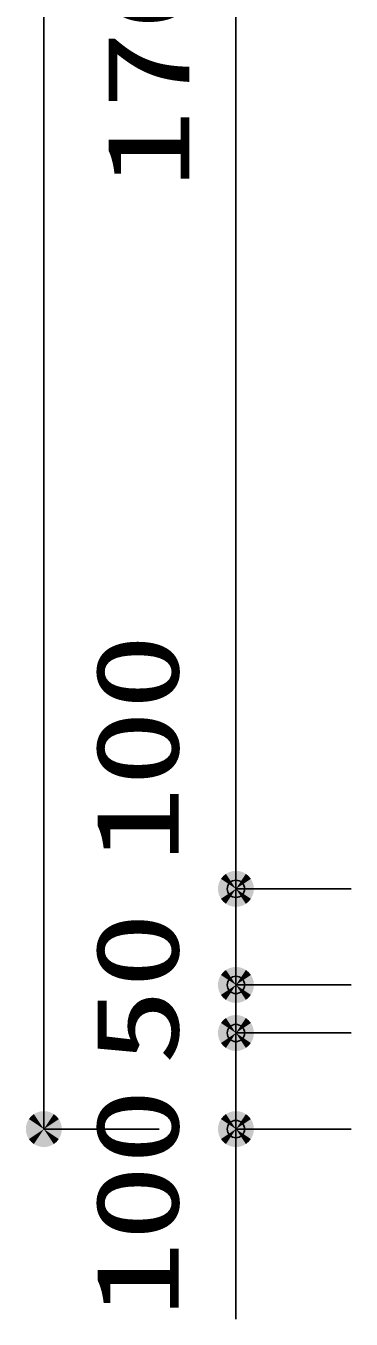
# Model space of a CAD drawing. Units: millimetres, scale not verified, with parts at other scales. Extents: x -9571 to 7747, y -6704 to 5373.
# Drawn here: x -7190 to -6851, y -3632 to -2286 of the extents above; entities that cross this region are included whole.
import ezdxf
from ezdxf.enums import TextEntityAlignment as Align

# ---------------------------------------------------------------- set-up
doc = ezdxf.new("R2010")
doc.units = ezdxf.units.MM
doc.header["$LTSCALE"] = 30
doc.header["$PDMODE"] = 32
doc.header["$PDSIZE"] = 18
doc.layers.add('0-6_00クル-フ-6寸法', color=7, linetype='Continuous', lineweight=25)
doc.styles.add('ＭＳ ゴシック', font='')
doc.styles.get('ＭＳ ゴシック').set_extended_font_data('MS Gothic')

msp = doc.modelspace()

# ---------------------------------------------------------------- linework, layer by layer
at = {"layer": '0-6_00クル-フ-6寸法', "color": 4}
for p, q in [((-7171.49, -3433.99), (-7171.49, -1333.99)), ((-6971.49, -1483.99), (-6971.49, -3183.99)), ((-6851.49, -3183.99), (-6971.49, -3183.99)), ((-6851.49, -3183.99), (-6971.49, -3183.99)), ((-6971.49, -3183.99), (-6971.49, -3283.99)), ((-6851.49, -3283.99), (-6971.49, -3283.99)), ((-6851.49, -3283.99), (-6971.49, -3283.99)), ((-6971.49, -3283.99), (-6971.49, -3333.99)), ((-6851.49, -3333.99), (-6971.49, -3333.99)), ((-6851.49, -3333.99), (-6971.49, -3333.99)), ((-6971.49, -3333.99), (-6971.49, -3433.99)), ((-7051.49, -3433.99), (-7171.49, -3433.99)), ((-6851.49, -3433.99), (-6971.49, -3433.99)), ((-6971.49, -3433.99), (-6971.49, -3631.76))]:
    msp.add_line(p, q, dxfattribs=at)
for p in [(-6971.49, -3183.99), (-6971.49, -3283.99), (-6971.49, -3333.99), (-6971.49, -3433.99)]:
    msp.add_point(p, dxfattribs=at)
at = {"layer": '0-6_00クル-フ-6寸法'}
for points in [[(-6987.08, -3173.57), (-6971.49, -3183.99), (-6988.81, -3176.81)], [(-6987.08, -3173.57), (-6971.49, -3183.99), (-6988.81, -3176.81)], [(-6984.75, -3170.73), (-6971.49, -3183.99), (-6987.08, -3173.57)], [(-6984.75, -3170.73), (-6971.49, -3183.99), (-6987.08, -3173.57)], [(-6981.91, -3168.4), (-6971.49, -3183.99), (-6984.75, -3170.73)], [(-6981.91, -3168.4), (-6971.49, -3183.99), (-6984.75, -3170.73)], [(-6978.66, -3166.67), (-6971.49, -3183.99), (-6981.91, -3168.4)], [(-6978.66, -3166.67), (-6971.49, -3183.99), (-6981.91, -3168.4)], [(-6975.15, -3165.6), (-6971.49, -3183.99), (-6978.66, -3166.67)], [(-6975.15, -3165.6), (-6971.49, -3183.99), (-6978.66, -3166.67)], [(-6971.49, -3165.24), (-6971.49, -3183.99), (-6975.15, -3165.6)], [(-6971.49, -3165.24), (-6971.49, -3183.99), (-6975.15, -3165.6)], [(-6967.83, -3165.6), (-6971.49, -3183.99), (-6971.49, -3165.24)], [(-6967.83, -3165.6), (-6971.49, -3183.99), (-6971.49, -3165.24)], [(-6964.31, -3166.67), (-6971.49, -3183.99), (-6967.83, -3165.6)], [(-6964.31, -3166.67), (-6971.49, -3183.99), (-6967.83, -3165.6)], [(-6961.07, -3168.4), (-6971.49, -3183.99), (-6964.31, -3166.67)], [(-6961.07, -3168.4), (-6971.49, -3183.99), (-6964.31, -3166.67)], [(-6958.23, -3170.73), (-6971.49, -3183.99), (-6961.07, -3168.4)], [(-6958.23, -3170.73), (-6971.49, -3183.99), (-6961.07, -3168.4)], [(-6955.9, -3173.57), (-6971.49, -3183.99), (-6958.23, -3170.73)], [(-6955.9, -3173.57), (-6971.49, -3183.99), (-6958.23, -3170.73)], [(-6954.17, -3176.81), (-6971.49, -3183.99), (-6955.9, -3173.57)], [(-6954.17, -3176.81), (-6971.49, -3183.99), (-6955.9, -3173.57)], [(-6989.88, -3180.33), (-6971.49, -3183.99), (-6990.24, -3183.99)], [(-6989.88, -3180.33), (-6971.49, -3183.99), (-6990.24, -3183.99)], [(-6990.24, -3183.99), (-6971.49, -3183.99), (-6989.88, -3187.65)], [(-6990.24, -3183.99), (-6971.49, -3183.99), (-6989.88, -3187.65)], [(-6988.81, -3176.81), (-6971.49, -3183.99), (-6989.88, -3180.33)], [(-6988.81, -3176.81), (-6971.49, -3183.99), (-6989.88, -3180.33)], [(-6989.88, -3187.65), (-6971.49, -3183.99), (-6988.81, -3191.16)], [(-6989.88, -3187.65), (-6971.49, -3183.99), (-6988.81, -3191.16)], [(-6988.81, -3191.16), (-6971.49, -3183.99), (-6987.08, -3194.41)], [(-6988.81, -3191.16), (-6971.49, -3183.99), (-6987.08, -3194.41)], [(-6987.08, -3194.41), (-6971.49, -3183.99), (-6984.75, -3197.25)], [(-6987.08, -3194.41), (-6971.49, -3183.99), (-6984.75, -3197.25)], [(-6984.75, -3197.25), (-6971.49, -3183.99), (-6981.91, -3199.58)], [(-6984.75, -3197.25), (-6971.49, -3183.99), (-6981.91, -3199.58)], [(-6981.91, -3199.58), (-6971.49, -3183.99), (-6978.66, -3201.31)], [(-6981.91, -3199.58), (-6971.49, -3183.99), (-6978.66, -3201.31)], [(-6978.66, -3201.31), (-6971.49, -3183.99), (-6975.15, -3202.38)], [(-6978.66, -3201.31), (-6971.49, -3183.99), (-6975.15, -3202.38)], [(-6975.15, -3202.38), (-6971.49, -3183.99), (-6971.49, -3202.74)], [(-6975.15, -3202.38), (-6971.49, -3183.99), (-6971.49, -3202.74)], [(-6953.1, -3180.33), (-6971.49, -3183.99), (-6954.17, -3176.81)], [(-6953.1, -3180.33), (-6971.49, -3183.99), (-6954.17, -3176.81)], [(-6952.74, -3183.99), (-6971.49, -3183.99), (-6953.1, -3180.33)], [(-6952.74, -3183.99), (-6971.49, -3183.99), (-6953.1, -3180.33)], [(-6971.49, -3202.74), (-6971.49, -3183.99), (-6967.83, -3202.38)], [(-6967.83, -3202.38), (-6971.49, -3183.99), (-6964.31, -3201.31)], [(-6964.31, -3201.31), (-6971.49, -3183.99), (-6961.07, -3199.58)], [(-6961.07, -3199.58), (-6971.49, -3183.99), (-6958.23, -3197.25)], [(-6958.23, -3197.25), (-6971.49, -3183.99), (-6955.9, -3194.41)], [(-6955.9, -3194.41), (-6971.49, -3183.99), (-6954.17, -3191.16)], [(-6954.17, -3191.16), (-6971.49, -3183.99), (-6953.1, -3187.65)], [(-6953.1, -3187.65), (-6971.49, -3183.99), (-6952.74, -3183.99)], [(-6971.49, -3202.74), (-6971.49, -3183.99), (-6967.83, -3202.38)], [(-6967.83, -3202.38), (-6971.49, -3183.99), (-6964.31, -3201.31)], [(-6964.31, -3201.31), (-6971.49, -3183.99), (-6961.07, -3199.58)], [(-6961.07, -3199.58), (-6971.49, -3183.99), (-6958.23, -3197.25)], [(-6958.23, -3197.25), (-6971.49, -3183.99), (-6955.9, -3194.41)], [(-6955.9, -3194.41), (-6971.49, -3183.99), (-6954.17, -3191.16)], [(-6954.17, -3191.16), (-6971.49, -3183.99), (-6953.1, -3187.65)], [(-6953.1, -3187.65), (-6971.49, -3183.99), (-6952.74, -3183.99)], [(-6981.91, -3268.4), (-6971.49, -3283.99), (-6984.75, -3270.73)], [(-6981.91, -3268.4), (-6971.49, -3283.99), (-6984.75, -3270.73)], [(-6978.66, -3266.67), (-6971.49, -3283.99), (-6981.91, -3268.4)], [(-6978.66, -3266.67), (-6971.49, -3283.99), (-6981.91, -3268.4)], [(-6975.15, -3265.6), (-6971.49, -3283.99), (-6978.66, -3266.67)], [(-6975.15, -3265.6), (-6971.49, -3283.99), (-6978.66, -3266.67)], [(-6971.49, -3265.24), (-6971.49, -3283.99), (-6975.15, -3265.6)], [(-6971.49, -3265.24), (-6971.49, -3283.99), (-6975.15, -3265.6)], [(-6967.83, -3265.6), (-6971.49, -3283.99), (-6971.49, -3265.24)], [(-6967.83, -3265.6), (-6971.49, -3283.99), (-6971.49, -3265.24)], [(-6964.31, -3266.67), (-6971.49, -3283.99), (-6967.83, -3265.6)], [(-6964.31, -3266.67), (-6971.49, -3283.99), (-6967.83, -3265.6)], [(-6961.07, -3268.4), (-6971.49, -3283.99), (-6964.31, -3266.67)], [(-6961.07, -3268.4), (-6971.49, -3283.99), (-6964.31, -3266.67)], [(-6958.23, -3270.73), (-6971.49, -3283.99), (-6961.07, -3268.4)], [(-6958.23, -3270.73), (-6971.49, -3283.99), (-6961.07, -3268.4)], [(-6989.88, -3280.33), (-6971.49, -3283.99), (-6990.24, -3283.99)], [(-6989.88, -3280.33), (-6971.49, -3283.99), (-6990.24, -3283.99)], [(-6988.81, -3276.81), (-6971.49, -3283.99), (-6989.88, -3280.33)], [(-6988.81, -3276.81), (-6971.49, -3283.99), (-6989.88, -3280.33)], [(-6987.08, -3273.57), (-6971.49, -3283.99), (-6988.81, -3276.81)], [(-6987.08, -3273.57), (-6971.49, -3283.99), (-6988.81, -3276.81)], [(-6984.75, -3270.73), (-6971.49, -3283.99), (-6987.08, -3273.57)], [(-6984.75, -3270.73), (-6971.49, -3283.99), (-6987.08, -3273.57)], [(-6955.9, -3273.57), (-6971.49, -3283.99), (-6958.23, -3270.73)], [(-6955.9, -3273.57), (-6971.49, -3283.99), (-6958.23, -3270.73)], [(-6954.17, -3276.81), (-6971.49, -3283.99), (-6955.9, -3273.57)], [(-6954.17, -3276.81), (-6971.49, -3283.99), (-6955.9, -3273.57)], [(-6953.1, -3280.33), (-6971.49, -3283.99), (-6954.17, -3276.81)], [(-6953.1, -3280.33), (-6971.49, -3283.99), (-6954.17, -3276.81)], [(-6952.74, -3283.99), (-6971.49, -3283.99), (-6953.1, -3280.33)], [(-6952.74, -3283.99), (-6971.49, -3283.99), (-6953.1, -3280.33)], [(-6990.24, -3283.99), (-6971.49, -3283.99), (-6989.88, -3287.65)], [(-6990.24, -3283.99), (-6971.49, -3283.99), (-6989.88, -3287.65)], [(-6989.88, -3287.65), (-6971.49, -3283.99), (-6988.81, -3291.16)], [(-6989.88, -3287.65), (-6971.49, -3283.99), (-6988.81, -3291.16)], [(-6988.81, -3291.16), (-6971.49, -3283.99), (-6987.08, -3294.41)], [(-6988.81, -3291.16), (-6971.49, -3283.99), (-6987.08, -3294.41)], [(-6987.08, -3294.41), (-6971.49, -3283.99), (-6984.75, -3297.25)], [(-6987.08, -3294.41), (-6971.49, -3283.99), (-6984.75, -3297.25)], [(-6984.75, -3297.25), (-6971.49, -3283.99), (-6981.91, -3299.58)], [(-6984.75, -3297.25), (-6971.49, -3283.99), (-6981.91, -3299.58)], [(-6981.91, -3299.58), (-6971.49, -3283.99), (-6978.66, -3301.31)], [(-6981.91, -3299.58), (-6971.49, -3283.99), (-6978.66, -3301.31)], [(-6978.66, -3301.31), (-6971.49, -3283.99), (-6975.15, -3302.38)], [(-6978.66, -3301.31), (-6971.49, -3283.99), (-6975.15, -3302.38)], [(-6975.15, -3302.38), (-6971.49, -3283.99), (-6971.49, -3302.74)], [(-6975.15, -3302.38), (-6971.49, -3283.99), (-6971.49, -3302.74)], [(-6971.49, -3302.74), (-6971.49, -3283.99), (-6967.83, -3302.38)], [(-6967.83, -3302.38), (-6971.49, -3283.99), (-6964.31, -3301.31)], [(-6964.31, -3301.31), (-6971.49, -3283.99), (-6961.07, -3299.58)], [(-6961.07, -3299.58), (-6971.49, -3283.99), (-6958.23, -3297.25)], [(-6958.23, -3297.25), (-6971.49, -3283.99), (-6955.9, -3294.41)], [(-6955.9, -3294.41), (-6971.49, -3283.99), (-6954.17, -3291.16)], [(-6954.17, -3291.16), (-6971.49, -3283.99), (-6953.1, -3287.65)], [(-6953.1, -3287.65), (-6971.49, -3283.99), (-6952.74, -3283.99)], [(-6971.49, -3302.74), (-6971.49, -3283.99), (-6967.83, -3302.38)], [(-6967.83, -3302.38), (-6971.49, -3283.99), (-6964.31, -3301.31)], [(-6964.31, -3301.31), (-6971.49, -3283.99), (-6961.07, -3299.58)], [(-6961.07, -3299.58), (-6971.49, -3283.99), (-6958.23, -3297.25)], [(-6958.23, -3297.25), (-6971.49, -3283.99), (-6955.9, -3294.41)], [(-6955.9, -3294.41), (-6971.49, -3283.99), (-6954.17, -3291.16)], [(-6954.17, -3291.16), (-6971.49, -3283.99), (-6953.1, -3287.65)], [(-6953.1, -3287.65), (-6971.49, -3283.99), (-6952.74, -3283.99)], [(-6987.08, -3323.57), (-6971.49, -3333.99), (-6988.81, -3326.81)], [(-6987.08, -3323.57), (-6971.49, -3333.99), (-6988.81, -3326.81)], [(-6984.75, -3320.73), (-6971.49, -3333.99), (-6987.08, -3323.57)], [(-6984.75, -3320.73), (-6971.49, -3333.99), (-6987.08, -3323.57)], [(-6981.91, -3318.4), (-6971.49, -3333.99), (-6984.75, -3320.73)], [(-6981.91, -3318.4), (-6971.49, -3333.99), (-6984.75, -3320.73)], [(-6978.66, -3316.67), (-6971.49, -3333.99), (-6981.91, -3318.4)], [(-6978.66, -3316.67), (-6971.49, -3333.99), (-6981.91, -3318.4)], [(-6975.15, -3315.6), (-6971.49, -3333.99), (-6978.66, -3316.67)], [(-6975.15, -3315.6), (-6971.49, -3333.99), (-6978.66, -3316.67)], [(-6971.49, -3315.24), (-6971.49, -3333.99), (-6975.15, -3315.6)], [(-6971.49, -3315.24), (-6971.49, -3333.99), (-6975.15, -3315.6)], [(-6967.83, -3315.6), (-6971.49, -3333.99), (-6971.49, -3315.24)], [(-6967.83, -3315.6), (-6971.49, -3333.99), (-6971.49, -3315.24)], [(-6964.31, -3316.67), (-6971.49, -3333.99), (-6967.83, -3315.6)], [(-6964.31, -3316.67), (-6971.49, -3333.99), (-6967.83, -3315.6)], [(-6961.07, -3318.4), (-6971.49, -3333.99), (-6964.31, -3316.67)], [(-6961.07, -3318.4), (-6971.49, -3333.99), (-6964.31, -3316.67)], [(-6958.23, -3320.73), (-6971.49, -3333.99), (-6961.07, -3318.4)], [(-6958.23, -3320.73), (-6971.49, -3333.99), (-6961.07, -3318.4)], [(-6955.9, -3323.57), (-6971.49, -3333.99), (-6958.23, -3320.73)], [(-6955.9, -3323.57), (-6971.49, -3333.99), (-6958.23, -3320.73)], [(-6954.17, -3326.81), (-6971.49, -3333.99), (-6955.9, -3323.57)], [(-6954.17, -3326.81), (-6971.49, -3333.99), (-6955.9, -3323.57)], [(-6989.88, -3330.33), (-6971.49, -3333.99), (-6990.24, -3333.99)], [(-6989.88, -3330.33), (-6971.49, -3333.99), (-6990.24, -3333.99)], [(-6990.24, -3333.99), (-6971.49, -3333.99), (-6989.88, -3337.65)], [(-6990.24, -3333.99), (-6971.49, -3333.99), (-6989.88, -3337.65)], [(-6988.81, -3326.81), (-6971.49, -3333.99), (-6989.88, -3330.33)], [(-6988.81, -3326.81), (-6971.49, -3333.99), (-6989.88, -3330.33)], [(-6989.88, -3337.65), (-6971.49, -3333.99), (-6988.81, -3341.16)], [(-6989.88, -3337.65), (-6971.49, -3333.99), (-6988.81, -3341.16)], [(-6988.81, -3341.16), (-6971.49, -3333.99), (-6987.08, -3344.41)], [(-6988.81, -3341.16), (-6971.49, -3333.99), (-6987.08, -3344.41)], [(-6987.08, -3344.41), (-6971.49, -3333.99), (-6984.75, -3347.25)], [(-6987.08, -3344.41), (-6971.49, -3333.99), (-6984.75, -3347.25)], [(-6984.75, -3347.25), (-6971.49, -3333.99), (-6981.91, -3349.58)], [(-6984.75, -3347.25), (-6971.49, -3333.99), (-6981.91, -3349.58)], [(-6981.91, -3349.58), (-6971.49, -3333.99), (-6978.66, -3351.31)], [(-6981.91, -3349.58), (-6971.49, -3333.99), (-6978.66, -3351.31)], [(-6978.66, -3351.31), (-6971.49, -3333.99), (-6975.15, -3352.38)], [(-6978.66, -3351.31), (-6971.49, -3333.99), (-6975.15, -3352.38)], [(-6975.15, -3352.38), (-6971.49, -3333.99), (-6971.49, -3352.74)], [(-6975.15, -3352.38), (-6971.49, -3333.99), (-6971.49, -3352.74)], [(-6953.1, -3330.33), (-6971.49, -3333.99), (-6954.17, -3326.81)], [(-6953.1, -3330.33), (-6971.49, -3333.99), (-6954.17, -3326.81)], [(-6952.74, -3333.99), (-6971.49, -3333.99), (-6953.1, -3330.33)], [(-6952.74, -3333.99), (-6971.49, -3333.99), (-6953.1, -3330.33)], [(-6971.49, -3352.74), (-6971.49, -3333.99), (-6967.83, -3352.38)], [(-6967.83, -3352.38), (-6971.49, -3333.99), (-6964.31, -3351.31)], [(-6964.31, -3351.31), (-6971.49, -3333.99), (-6961.07, -3349.58)], [(-6961.07, -3349.58), (-6971.49, -3333.99), (-6958.23, -3347.25)], [(-6958.23, -3347.25), (-6971.49, -3333.99), (-6955.9, -3344.41)], [(-6955.9, -3344.41), (-6971.49, -3333.99), (-6954.17, -3341.16)], [(-6954.17, -3341.16), (-6971.49, -3333.99), (-6953.1, -3337.65)], [(-6953.1, -3337.65), (-6971.49, -3333.99), (-6952.74, -3333.99)], [(-6971.49, -3352.74), (-6971.49, -3333.99), (-6967.83, -3352.38)], [(-6967.83, -3352.38), (-6971.49, -3333.99), (-6964.31, -3351.31)], [(-6964.31, -3351.31), (-6971.49, -3333.99), (-6961.07, -3349.58)], [(-6961.07, -3349.58), (-6971.49, -3333.99), (-6958.23, -3347.25)], [(-6958.23, -3347.25), (-6971.49, -3333.99), (-6955.9, -3344.41)], [(-6955.9, -3344.41), (-6971.49, -3333.99), (-6954.17, -3341.16)], [(-6954.17, -3341.16), (-6971.49, -3333.99), (-6953.1, -3337.65)], [(-6953.1, -3337.65), (-6971.49, -3333.99), (-6952.74, -3333.99)], [(-7178.66, -3416.67), (-7171.49, -3433.99), (-7181.91, -3418.4)], [(-7175.15, -3415.6), (-7171.49, -3433.99), (-7178.66, -3416.67)], [(-7171.49, -3415.24), (-7171.49, -3433.99), (-7175.15, -3415.6)], [(-7167.83, -3415.6), (-7171.49, -3433.99), (-7171.49, -3415.24)], [(-7164.31, -3416.67), (-7171.49, -3433.99), (-7167.83, -3415.6)], [(-7161.07, -3418.4), (-7171.49, -3433.99), (-7164.31, -3416.67)], [(-6978.66, -3416.67), (-6971.49, -3433.99), (-6981.91, -3418.4)], [(-6975.15, -3415.6), (-6971.49, -3433.99), (-6978.66, -3416.67)], [(-6971.49, -3415.24), (-6971.49, -3433.99), (-6975.15, -3415.6)], [(-6967.83, -3415.6), (-6971.49, -3433.99), (-6971.49, -3415.24)], [(-6964.31, -3416.67), (-6971.49, -3433.99), (-6967.83, -3415.6)], [(-6961.07, -3418.4), (-6971.49, -3433.99), (-6964.31, -3416.67)], [(-7189.88, -3430.33), (-7171.49, -3433.99), (-7190.24, -3433.99)], [(-7188.81, -3426.81), (-7171.49, -3433.99), (-7189.88, -3430.33)], [(-7187.08, -3423.57), (-7171.49, -3433.99), (-7188.81, -3426.81)], [(-7184.75, -3420.73), (-7171.49, -3433.99), (-7187.08, -3423.57)], [(-7181.91, -3418.4), (-7171.49, -3433.99), (-7184.75, -3420.73)], [(-7158.23, -3420.73), (-7171.49, -3433.99), (-7161.07, -3418.4)], [(-7155.9, -3423.57), (-7171.49, -3433.99), (-7158.23, -3420.73)], [(-7154.17, -3426.81), (-7171.49, -3433.99), (-7155.9, -3423.57)], [(-7153.1, -3430.33), (-7171.49, -3433.99), (-7154.17, -3426.81)], [(-7152.74, -3433.99), (-7171.49, -3433.99), (-7153.1, -3430.33)], [(-6989.88, -3430.33), (-6971.49, -3433.99), (-6990.24, -3433.99)], [(-6988.81, -3426.81), (-6971.49, -3433.99), (-6989.88, -3430.33)], [(-6987.08, -3423.57), (-6971.49, -3433.99), (-6988.81, -3426.81)], [(-6984.75, -3420.73), (-6971.49, -3433.99), (-6987.08, -3423.57)], [(-6981.91, -3418.4), (-6971.49, -3433.99), (-6984.75, -3420.73)], [(-6958.23, -3420.73), (-6971.49, -3433.99), (-6961.07, -3418.4)], [(-6955.9, -3423.57), (-6971.49, -3433.99), (-6958.23, -3420.73)], [(-6954.17, -3426.81), (-6971.49, -3433.99), (-6955.9, -3423.57)], [(-6953.1, -3430.33), (-6971.49, -3433.99), (-6954.17, -3426.81)], [(-6952.74, -3433.99), (-6971.49, -3433.99), (-6953.1, -3430.33)], [(-7190.24, -3433.99), (-7171.49, -3433.99), (-7189.88, -3437.65)], [(-7189.88, -3437.65), (-7171.49, -3433.99), (-7188.81, -3441.16)], [(-7188.81, -3441.16), (-7171.49, -3433.99), (-7187.08, -3444.41)], [(-7187.08, -3444.41), (-7171.49, -3433.99), (-7184.75, -3447.25)], [(-7184.75, -3447.25), (-7171.49, -3433.99), (-7181.91, -3449.58)], [(-7181.91, -3449.58), (-7171.49, -3433.99), (-7178.66, -3451.31)], [(-7178.66, -3451.31), (-7171.49, -3433.99), (-7175.15, -3452.38)], [(-7175.15, -3452.38), (-7171.49, -3433.99), (-7171.49, -3452.74)], [(-7171.49, -3452.74), (-7171.49, -3433.99), (-7167.83, -3452.38)], [(-7167.83, -3452.38), (-7171.49, -3433.99), (-7164.31, -3451.31)], [(-7164.31, -3451.31), (-7171.49, -3433.99), (-7161.07, -3449.58)], [(-7161.07, -3449.58), (-7171.49, -3433.99), (-7158.23, -3447.25)], [(-7158.23, -3447.25), (-7171.49, -3433.99), (-7155.9, -3444.41)], [(-7155.9, -3444.41), (-7171.49, -3433.99), (-7154.17, -3441.16)], [(-7154.17, -3441.16), (-7171.49, -3433.99), (-7153.1, -3437.65)], [(-7153.1, -3437.65), (-7171.49, -3433.99), (-7152.74, -3433.99)], [(-6990.24, -3433.99), (-6971.49, -3433.99), (-6989.88, -3437.65)], [(-6989.88, -3437.65), (-6971.49, -3433.99), (-6988.81, -3441.16)], [(-6988.81, -3441.16), (-6971.49, -3433.99), (-6987.08, -3444.41)], [(-6987.08, -3444.41), (-6971.49, -3433.99), (-6984.75, -3447.25)], [(-6984.75, -3447.25), (-6971.49, -3433.99), (-6981.91, -3449.58)], [(-6981.91, -3449.58), (-6971.49, -3433.99), (-6978.66, -3451.31)], [(-6978.66, -3451.31), (-6971.49, -3433.99), (-6975.15, -3452.38)], [(-6975.15, -3452.38), (-6971.49, -3433.99), (-6971.49, -3452.74)], [(-6971.49, -3452.74), (-6971.49, -3433.99), (-6967.83, -3452.38)], [(-6967.83, -3452.38), (-6971.49, -3433.99), (-6964.31, -3451.31)], [(-6964.31, -3451.31), (-6971.49, -3433.99), (-6961.07, -3449.58)], [(-6961.07, -3449.58), (-6971.49, -3433.99), (-6958.23, -3447.25)], [(-6958.23, -3447.25), (-6971.49, -3433.99), (-6955.9, -3444.41)], [(-6955.9, -3444.41), (-6971.49, -3433.99), (-6954.17, -3441.16)], [(-6954.17, -3441.16), (-6971.49, -3433.99), (-6953.1, -3437.65)], [(-6953.1, -3437.65), (-6971.49, -3433.99), (-6952.74, -3433.99)]]:
    msp.add_solid(points, dxfattribs=at)

# ---------------------------------------------------------------- texts
at = {"layer": '0-6_00クル-フ-6寸法', "color": 3, "style": 'ＭＳ ゴシック'}
for s, width, p in [('1700', 1.4, (-6993.99, -2455.7)), ('100', 1.35, (-7005.24, -3157.07)), ('50', 1.35, (-7005.24, -3367.27)), ('100', 1.35, (-7005.24, -3630.23))]:
    msp.add_text(s, height=86.59, rotation=90, dxfattribs=dict(at, width=width)).set_placement(p, align=Align.BOTTOM_LEFT)

doc.saveas('drawing.dxf')
